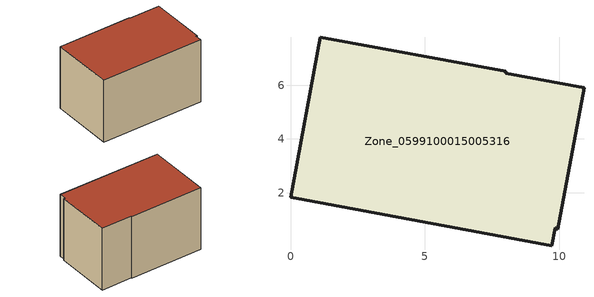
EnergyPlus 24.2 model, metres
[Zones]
Zone_0599100015005316
 floor ground (C_G): 9.73,0.02 0,1.82 1.11,7.79 8.02,6.51 8.01,6.44 10.93,5.9 9.95,0.64 9.85,0.69 z0.98
 wall outside (C_F): 8.02,6.51 1.11,7.79 0,1.82 9.73,0.02 9.85,0.69 9.95,0.64 10.93,5.9 8.01,6.44 8.02,6.51 z0.98:7.14
 roof outside (C_R): 0,1.82 9.73,0.02 9.85,0.69 9.95,0.64 10.93,5.9 8.01,6.44 8.02,6.51 1.11,7.79 z7.14
[BUILDING]
Pand.0599100015005316: North Axis=0; Terrain=City; Loads Convergence Tolerance Value=0.04; Temperature Convergence Tolerance Value=0.4; Solar Distribution=FullExterior; Maximum Number of Warmup Days=25; Minimum Number of Warmup Days=1
[Site:Location]
Rotterdam.The.Hague.AP_ZH_NLD Design_Conditions: Latitude=51.96; Longitude=4.45; Time Zone=1; Elevation=-4.5
[SITE:GROUNDTEMPERATURE:BUILDINGSURFACE]
18, 18, 18, 18, 18, 18, 18, 18, 18, 18, 18, 18
[MATERIAL] Thermal Absorptance=0.9; Solar Absorptance=0.7; Visible Absorptance=0.7
Name | Roughness | Thickness | Conductivity | Density | Specific Heat
G.TC.1946-1964 | MediumSmooth | 0.15 | 1 | 540 | 1210
F.TC.1946-1964 | Rough | 0.3 | 0.857143 | 1920 | 840
R.TC.1946-1964 | MediumRough | 0.2 | 0.235294 | 1500 | 1000
[CONSTRUCTION]
C_G: G.TC.1946-1964
C_F: F.TC.1946-1964
C_R: R.TC.1946-1964
[ZONE]
Zone_0599100015005316: Type=1; Multiplier=1; Ceiling Height=Autocalculate; Volume=Autocalculate; Floor Area=autocalculate; Part of Total Floor Area=Yes
[ZONEINFILTRATION:DESIGNFLOWRATE]
Infil_Zone_0599100015005316: Zone or ZoneList or Space or SpaceList=Zone_0599100015005316; Schedule=AlwaysOn; Design Flow Rate Calculation Method=Flow/Area; Flow Rate per Floor Area=0.003; Constant Term Coefficient=1; Temperature Term Coefficient=0; Velocity Term Coefficient=0; Velocity Squared Term Coefficient=0
[HVACTEMPLATE:ZONE:IDEALLOADSAIRSYSTEM]
Zone_0599100015005316: Maximum Heating Supply Air Temperature=50; Minimum Cooling Supply Air Temperature=13; Maximum Heating Supply Air Humidity Ratio=0.0156; Minimum Cooling Supply Air Humidity Ratio=0.0077; Heating Limit=NoLimit; Cooling Limit=NoLimit; Dehumidification Control Type=ConstantSensibleHeatRatio; Cooling Sensible Heat Ratio=0.7; Dehumidification Setpoint=60; Humidification Control Type=None; Humidification Setpoint=30; Outdoor Air Method=None; Outdoor Air Flow Rate per Person=0.00944; Outdoor Air Flow Rate per Zone Floor Area=0; Outdoor Air Flow Rate per Zone=0; Demand Controlled Ventilation Type=None; Outdoor Air Economizer Type=NoEconomizer; Heat Recovery Type=None; Sensible Heat Recovery Effectiveness=0.7; Latent Heat Recovery Effectiveness=0.65
[ZONECONTROL:THERMOSTAT]
ThermostatControl_Zone_0599100015005316: Zone or ZoneList=Zone_0599100015005316; Control Type Schedule=DualSetpointControlType; Control 1=Thermostat_Zone_0599100015005316; Temperature Difference Between Cutout And Setpoint=0
[THERMOSTATSETPOINT:DUALSETPOINT]
Thermostat_Zone_0599100015005316: Heating Setpoint Temperature Schedule=HeatingSetpoint_Zone_0599100015005316; Cooling Setpoint Temperature Schedule=CoolingSetpoint_Zone_0599100015005316
[SCHEDULE:COMPACT]
HeatingSetpoint_Zone_0599100015005316: Through: 12/31, For: AllDays, Until: 24:00, 21
CoolingSetpoint_Zone_0599100015005316: Through: 12/31, For: AllDays, Until: 24:00, 24
DualSetpointControlType: Through: 12/31, For: AllDays, Until: 24:00, 4
AlwaysOn: Through: 12/31, For: AllDays, Until: 24:00, 1
